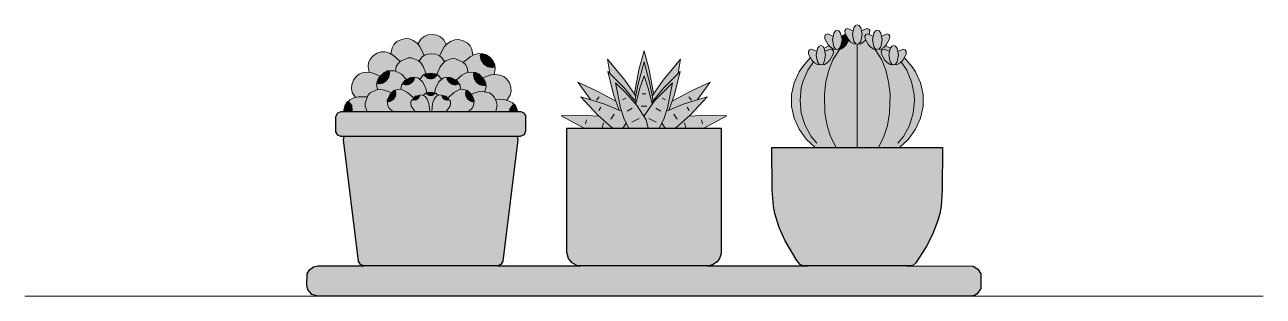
# Model space of a CAD drawing. Header units: centimetres. Extents: x 0 to 879, y -664 to 265.
# Drawn here: x 680 to 770, y -496.8 to -477.1 of the extents above; entities that cross this region are included whole.
import ezdxf

# ---------------------------------------------------------------- set-up
doc = ezdxf.new("R2010")
doc.units = ezdxf.units.CM
for name, color, linetype, lineweight, true_color in [('VEG-FLOR', 243, 'Continuous', 13, 0xb0486e), ('VEG-HOJAS', 117, 'Continuous', 18, 0x2e5e38), ('VEG-MACETA', 25, 'Continuous', 25, 0x745440), ('VEG-NERVIOS', 115, 'Continuous', 9, 0x528c5c), ('VEG-TEXTO', 47, 'Continuous', 18, 0x464646)]:
    doc.layers.add(name, color=color, linetype=linetype, lineweight=lineweight, true_color=true_color)
doc.layers.add('VEG-RELLENO', color=253, linetype='Continuous', true_color=0x96c896)

# ---------------------------------------------------------------- blocks, each defined once
blk = doc.blocks.new('VEG_Suculentas_ALZADO')
at = {"layer": 'VEG-RELLENO', "true_color": 0xd696a4}
h = blk.add_hatch(color=241, dxfattribs=at)
h.dxf.hatch_style = 1
h.paths.add_polyline_path([(-14.75, 18.56), (-15.04, 18.37), (-15.38, 18.3), (-15.73, 18.37), (-16.02, 18.56), (-16.13, 18.73), (-15.72, 18.97), (-15.39, 19), (-15.06, 18.95), (-14.8, 18.83), (-14.65, 18.7)])
at = {"layer": 'VEG-RELLENO', "true_color": 0xf5a3bc}
h = blk.add_hatch(color=231, dxfattribs=at)
h.dxf.hatch_style = 1
h.paths.add_polyline_path([(13.34, 19.04), (13.72, 18.88), (13.72, 18.33), (13.79, 18.11), (13.91, 17.96), (14.04, 17.9), (13.78, 17.92), (13.58, 18.05), (13.23, 18.46), (13.14, 18.87), (13.2, 19)])
at = {"layer": 'VEG-RELLENO', "true_color": 0xf49eb8}
h = blk.add_hatch(color=231, dxfattribs=at)
h.dxf.hatch_style = 1
h.paths.add_polyline_path([(14.17, 19.25), (14.29, 19.1), (14.39, 18.6), (14.29, 18.11), (14.17, 17.96), (14.04, 17.9), (13.91, 17.96), (13.79, 18.11), (13.69, 18.6), (13.79, 19.1), (13.91, 19.25), (14.04, 19.3)])
at = {"layer": 'VEG-RELLENO', "true_color": 0xe896af}
h = blk.add_hatch(color=231, dxfattribs=at)
h.dxf.hatch_style = 1
h.paths.add_polyline_path([(14.89, 18.58), (14.5, 18.05), (14.3, 17.92), (14.04, 17.9), (14.17, 17.96), (14.29, 18.11), (14.36, 18.33), (14.36, 18.88), (14.63, 19.02)])
at = {"layer": 'VEG-RELLENO', "true_color": 0xf5a3bc}
h = blk.add_hatch(color=231, dxfattribs=at)
h.dxf.hatch_style = 1
h.paths.add_polyline_path([(14.8, 19.44), (15.18, 19.27), (15.18, 18.73), (15.25, 18.5), (15.37, 18.35), (15.5, 18.3), (15.24, 18.32), (15.04, 18.44), (14.69, 18.85), (14.6, 19.26), (14.66, 19.39)])
at = {"layer": 'VEG-RELLENO', "true_color": 0xf49eb8}
h = blk.add_hatch(color=231, dxfattribs=at)
h.dxf.hatch_style = 1
h.paths.add_polyline_path([(15.63, 19.64), (15.75, 19.49), (15.85, 19), (15.75, 18.5), (15.63, 18.35), (15.5, 18.3), (15.37, 18.35), (15.25, 18.5), (15.15, 19), (15.25, 19.49), (15.37, 19.64), (15.5, 19.7)])
at = {"layer": 'VEG-RELLENO', "true_color": 0xe896af}
h = blk.add_hatch(color=231, dxfattribs=at)
h.dxf.hatch_style = 1
h.paths.add_polyline_path([(16.4, 19.26), (16.37, 19.02), (16.12, 19), (16.06, 18.87), (16.11, 18.58), (15.76, 18.32), (15.5, 18.3), (15.63, 18.35), (15.75, 18.5), (15.82, 18.73), (15.82, 19.27), (16.2, 19.44), (16.34, 19.39)])
at = {"layer": 'VEG-RELLENO', "true_color": 0xf5a3bc}
h = blk.add_hatch(color=231, dxfattribs=at)
h.dxf.hatch_style = 1
h.paths.add_polyline_path([(16.26, 19.04), (16.64, 18.88), (16.64, 18.33), (16.71, 18.11), (16.83, 17.96), (16.96, 17.9), (16.7, 17.92), (16.5, 18.05), (16.16, 18.46), (16.06, 18.87), (16.12, 19)])
at = {"layer": 'VEG-RELLENO', "true_color": 0xf49eb8}
h = blk.add_hatch(color=231, dxfattribs=at)
h.dxf.hatch_style = 1
h.paths.add_polyline_path([(17.09, 19.25), (17.21, 19.1), (17.31, 18.6), (17.21, 18.11), (17.09, 17.96), (16.96, 17.9), (16.83, 17.96), (16.71, 18.11), (16.61, 18.6), (16.71, 19.1), (16.83, 19.25), (16.96, 19.3)])
at = {"layer": 'VEG-RELLENO', "true_color": 0xe896af}
h = blk.add_hatch(color=231, dxfattribs=at)
h.dxf.hatch_style = 1
h.paths.add_polyline_path([(17.86, 18.87), (17.77, 18.46), (17.61, 18.24), (17.22, 17.92), (16.96, 17.9), (17.09, 17.96), (17.21, 18.11), (17.28, 18.33), (17.28, 18.88), (17.66, 19.04), (17.8, 19)])
at = {"layer": 'VEG-RELLENO', "true_color": 0x79a295}
h = blk.add_hatch(color=253, dxfattribs=at)
h.dxf.hatch_style = 1
h.paths.add_polyline_path([(-18.39, 17.59), (-18.26, 18.11), (-18.07, 17.98), (-17.73, 17.91), (-17.39, 17.98), (-17.09, 18.18), (-16.9, 18.47), (-16.87, 18.61), (-16.52, 18.38), (-16.29, 18.12), (-15.98, 17.47), (-16.15, 17.34), (-16.35, 17.06), (-16.64, 17.25), (-16.89, 17.31), (-17.14, 17.3), (-17.43, 17.21), (-17.72, 17.04), (-18.2, 17.48)])
at = {"layer": 'VEG-RELLENO', "true_color": 0xd696a4}
h = blk.add_hatch(color=241, dxfattribs=at)
h.dxf.hatch_style = 1
h.paths.add_polyline_path([(-16.9, 18.47), (-17.09, 18.18), (-17.39, 17.98), (-17.73, 17.91), (-18.07, 17.98), (-18.26, 18.11), (-17.96, 18.48), (-17.66, 18.62), (-17.34, 18.7), (-17.05, 18.68), (-16.87, 18.61)])
at = {"layer": 'VEG-RELLENO', "true_color": 0x79a295}
h = blk.add_hatch(color=253, dxfattribs=at)
h.dxf.hatch_style = 1
h.paths.add_polyline_path([(-16.44, 18.29), (-16.13, 18.73), (-16.02, 18.56), (-15.73, 18.37), (-15.38, 18.3), (-15.04, 18.37), (-14.75, 18.56), (-14.65, 18.7), (-14.36, 18.25), (-14.72, 17.76), (-14.85, 17.45), (-15.12, 17.56), (-15.41, 17.6), (-15.71, 17.57), (-15.98, 17.47), (-16.1, 17.78)])
h = blk.add_hatch(color=253, dxfattribs=at)
h.dxf.hatch_style = 1
h.paths.add_polyline_path([(-14.51, 18.09), (-14.28, 18.34), (-13.92, 18.56), (-13.89, 18.39), (-13.69, 18.09), (-13.4, 17.9), (-13.05, 17.83), (-12.71, 17.9), (-12.55, 18.01), (-12.43, 17.48), (-12.63, 17.38), (-13.13, 16.96), (-13.41, 17.14), (-13.69, 17.24), (-13.95, 17.26), (-14.2, 17.2), (-14.49, 17.02), (-14.68, 17.31), (-14.85, 17.45)])
at = {"layer": 'VEG-RELLENO', "true_color": 0xd696a4}
h = blk.add_hatch(color=241, dxfattribs=at)
h.dxf.hatch_style = 1
h.paths.add_polyline_path([(-12.71, 17.9), (-13.05, 17.83), (-13.4, 17.9), (-13.69, 18.09), (-13.89, 18.39), (-13.92, 18.56), (-13.45, 18.63), (-13.13, 18.54), (-12.84, 18.39), (-12.63, 18.18), (-12.55, 18.01)])
at = {"layer": 'VEG-RELLENO', "true_color": 0x77ae70}
h = blk.add_hatch(color=73, dxfattribs=at)
h.dxf.hatch_style = 1
h.paths.add_polyline_path([(20.28, 13.77), (20.09, 12.92), (19.73, 12.12), (19.21, 11.4), (18.56, 10.8), (12.44, 10.8), (11.79, 11.4), (11.51, 11.75), (11.07, 12.51), (10.79, 13.34), (10.7, 14.2), (10.72, 14.63), (10.79, 15.06), (11.07, 15.89), (11.51, 16.65), (12.08, 17.3), (12.39, 16.94), (12.6, 16.82), (12.78, 16.77), (13.11, 16.82), (13.51, 17.13), (13.66, 17.35), (13.76, 17.77), (13.69, 17.89), (13.55, 17.94), (13.17, 17.78), (13.09, 18.01), (13.44, 18.18), (13.78, 17.92), (14.11, 17.88), (14.5, 18.05), (14.69, 18.24), (14.89, 18.58), (15.24, 18.32), (15.57, 18.27), (15.76, 18.32), (16.1, 18.58), (16.31, 18.24), (16.7, 17.92), (16.89, 17.88), (17.22, 17.92), (17.56, 18.18), (17.91, 18.01), (17.83, 17.78), (17.45, 17.94), (17.31, 17.89), (17.24, 17.77), (17.25, 17.58), (17.49, 17.13), (17.89, 16.82), (18.07, 16.77), (18.4, 16.82), (18.61, 16.94), (18.92, 17.3), (19.21, 17), (19.73, 16.28), (20.09, 15.48), (20.28, 14.63)])
at = {"layer": 'VEG-RELLENO', "true_color": 0xf49eb8}
h = blk.add_hatch(color=231, dxfattribs=at)
h.dxf.hatch_style = 1
h.paths.add_polyline_path([(12.99, 18.14), (13.1, 17.99), (13.2, 17.5), (13.1, 17), (12.99, 16.85), (12.85, 16.8), (12.72, 16.85), (12.61, 17), (12.5, 17.5), (12.61, 17.99), (12.72, 18.14), (12.85, 18.2)])
h = blk.add_hatch(color=231, dxfattribs=at)
h.dxf.hatch_style = 1
h.paths.add_polyline_path([(18.28, 18.14), (18.39, 17.99), (18.5, 17.5), (18.39, 17), (18.28, 16.85), (18.15, 16.8), (18.01, 16.85), (17.9, 17), (17.8, 17.5), (17.9, 17.99), (18.01, 18.14), (18.15, 18.2)])
at = {"layer": 'VEG-RELLENO', "true_color": 0xd696a4}
h = blk.add_hatch(color=241, dxfattribs=at)
h.dxf.hatch_style = 1
h.paths.add_polyline_path([(-18.95, 17.27), (-19.15, 16.98), (-19.44, 16.79), (-19.79, 16.72), (-20.04, 16.77), (-19.88, 17.22), (-19.66, 17.47), (-19.38, 17.65), (-18.91, 17.73)])
at = {"layer": 'VEG-RELLENO', "true_color": 0x79a295}
h = blk.add_hatch(color=253, dxfattribs=at)
h.dxf.hatch_style = 1
h.paths.add_polyline_path([(-19.97, 16.24), (-20.04, 16.77), (-19.79, 16.72), (-19.44, 16.79), (-19.15, 16.98), (-18.95, 17.27), (-18.91, 17.73), (-18.5, 17.65), (-18.2, 17.48), (-17.72, 17.04), (-18, 16.68), (-18.07, 16.34), (-18.41, 16.4), (-18.66, 16.35), (-18.89, 16.24), (-19.17, 15.98), (-19.75, 16.21)])
at = {"layer": 'VEG-RELLENO', "true_color": 0x85b2a4}
h = blk.add_hatch(color=253, dxfattribs=at)
h.dxf.hatch_style = 1
h.paths.add_polyline_path([(-18.07, 16.34), (-17.96, 16.75), (-17.81, 16.65), (-17.5, 16.59), (-17.19, 16.65), (-16.93, 16.83), (-16.76, 17.09), (-16.72, 17.27), (-16.42, 17.12), (-16.22, 16.93), (-16.05, 16.67), (-15.83, 16.15), (-16.1, 16), (-16.28, 15.74), (-16.57, 15.89), (-16.76, 15.91), (-17.25, 15.74), (-17.63, 16.11)])
at = {"layer": 'VEG-RELLENO', "true_color": 0xd696a4}
h = blk.add_hatch(color=241, dxfattribs=at)
h.dxf.hatch_style = 1
h.paths.add_polyline_path([(-16.76, 17.09), (-16.93, 16.83), (-17.19, 16.65), (-17.5, 16.59), (-17.81, 16.65), (-17.96, 16.75), (-17.69, 17.07), (-17.14, 17.3), (-16.72, 17.27)])
at = {"layer": 'VEG-RELLENO', "true_color": 0x85b2a4}
h = blk.add_hatch(color=253, dxfattribs=at)
h.dxf.hatch_style = 1
h.paths.add_polyline_path([(-16.35, 17.06), (-16.09, 17.39), (-15.98, 17.23), (-15.72, 17.05), (-15.41, 16.99), (-15.1, 17.05), (-14.84, 17.23), (-14.75, 17.36), (-14.49, 17.02), (-14.81, 16.65), (-15.05, 16.1), (-15.5, 16.2), (-15.83, 16.15), (-16.05, 16.67)])
at = {"layer": 'VEG-RELLENO', "true_color": 0xd696a4}
h = blk.add_hatch(color=241, dxfattribs=at)
h.dxf.hatch_style = 1
h.paths.add_polyline_path([(-14.84, 17.23), (-15.1, 17.05), (-15.41, 16.99), (-15.72, 17.05), (-15.98, 17.23), (-16.09, 17.39), (-15.71, 17.57), (-15.12, 17.56), (-14.75, 17.36)])
at = {"layer": 'VEG-RELLENO', "true_color": 0x85b2a4}
h = blk.add_hatch(color=253, dxfattribs=at)
h.dxf.hatch_style = 1
h.paths.add_polyline_path([(-14.81, 16.65), (-14.43, 17.08), (-14.12, 17.22), (-14.08, 17.02), (-13.9, 16.75), (-13.64, 16.58), (-13.33, 16.52), (-13.02, 16.58), (-12.9, 16.66), (-12.8, 16.25), (-13.24, 16.04), (-13.65, 15.67), (-14.03, 15.87), (-14.24, 15.91), (-14.43, 15.89), (-14.72, 15.74), (-14.9, 16), (-15.05, 16.1)])
at = {"layer": 'VEG-RELLENO', "true_color": 0xd696a4}
h = blk.add_hatch(color=241, dxfattribs=at)
h.dxf.hatch_style = 1
h.paths.add_polyline_path([(-13.02, 16.58), (-13.33, 16.52), (-13.64, 16.58), (-13.9, 16.75), (-14.08, 17.02), (-14.12, 17.22), (-13.69, 17.24), (-13.41, 17.14), (-13.16, 16.99), (-12.98, 16.81), (-12.9, 16.66)])
at = {"layer": 'VEG-RELLENO', "true_color": 0x79a295}
h = blk.add_hatch(color=253, dxfattribs=at)
h.dxf.hatch_style = 1
h.paths.add_polyline_path([(-12.63, 17.38), (-12.32, 17.54), (-11.91, 17.61), (-11.94, 17.47), (-11.87, 17.12), (-11.68, 16.83), (-11.39, 16.63), (-11.04, 16.57), (-10.82, 16.61), (-10.9, 16.08), (-11.12, 16.06), (-11.71, 15.85), (-11.98, 16.12), (-12.21, 16.24), (-12.46, 16.29), (-12.8, 16.25), (-12.86, 16.59), (-13.13, 16.96)])
at = {"layer": 'VEG-RELLENO', "true_color": 0xd696a4}
h = blk.add_hatch(color=241, dxfattribs=at)
h.dxf.hatch_style = 1
h.paths.add_polyline_path([(-11.04, 16.57), (-11.39, 16.63), (-11.68, 16.83), (-11.87, 17.12), (-11.94, 17.47), (-11.91, 17.61), (-11.44, 17.51), (-11.18, 17.32), (-10.96, 17.07), (-10.82, 16.61)])
at = {"layer": 'VEG-RELLENO', "true_color": 0x447256}
h = blk.add_hatch(color=105, dxfattribs=at)
h.dxf.hatch_style = 1
h.paths.add_polyline_path([(-2.48, 16.19), (-2.65, 17.2), (-1.73, 16.12), (-0.69, 14.7), (-0.61, 14.57), (-0.67, 14.19), (-1.41, 15.09)])
h = blk.add_hatch(color=105, dxfattribs=at)
h.dxf.hatch_style = 1
h.paths.add_polyline_path([(-0.7, 14.71), (-0.37, 16.42), (0, 17.8), (0.37, 16.42), (0.7, 14.71), (0.61, 14.57), (0.35, 15.8), (0, 17), (-0.35, 15.8), (-0.61, 14.57)])
h = blk.add_hatch(color=105, dxfattribs=at)
h.dxf.hatch_style = 1
h.paths.add_polyline_path([(0.61, 14.57), (1.73, 16.12), (2.65, 17.2), (2.48, 16.19), (1.41, 15.09), (0.67, 14.19)])
at = {"layer": 'VEG-RELLENO', "true_color": 0xf5a3bc}
h = blk.add_hatch(color=231, dxfattribs=at)
h.dxf.hatch_style = 1
h.paths.add_polyline_path([(12.15, 17.94), (12.53, 17.78), (12.53, 17.23), (12.61, 17), (12.72, 16.85), (12.85, 16.8), (12.6, 16.82), (12.39, 16.94), (12.05, 17.35), (11.95, 17.77), (12.02, 17.89)])
at = {"layer": 'VEG-RELLENO', "true_color": 0xe896af}
h = blk.add_hatch(color=231, dxfattribs=at)
h.dxf.hatch_style = 1
h.paths.add_polyline_path([(13.76, 17.77), (13.66, 17.35), (13.51, 17.13), (13.11, 16.82), (12.86, 16.8), (12.99, 16.85), (13.1, 17), (13.18, 17.23), (13.17, 17.78), (13.55, 17.94), (13.69, 17.89)])
at = {"layer": 'VEG-RELLENO', "true_color": 0xf5a3bc}
h = blk.add_hatch(color=231, dxfattribs=at)
h.dxf.hatch_style = 1
h.paths.add_polyline_path([(17.45, 17.94), (17.83, 17.78), (17.82, 17.23), (17.9, 17), (18.01, 16.85), (18.14, 16.8), (17.89, 16.82), (17.69, 16.94), (17.34, 17.35), (17.24, 17.77), (17.31, 17.89)])
at = {"layer": 'VEG-RELLENO', "true_color": 0xe896af}
h = blk.add_hatch(color=231, dxfattribs=at)
h.dxf.hatch_style = 1
h.paths.add_polyline_path([(19.05, 17.77), (18.95, 17.35), (18.8, 17.13), (18.4, 16.82), (18.15, 16.8), (18.28, 16.85), (18.39, 17), (18.47, 17.23), (18.47, 17.78), (18.85, 17.94), (18.98, 17.89)])
at = {"layer": 'VEG-RELLENO', "true_color": 0x79a295}
h = blk.add_hatch(color=253, dxfattribs=at)
h.dxf.hatch_style = 1
h.paths.add_polyline_path([(-20.97, 14.42), (-21.22, 14.89), (-20.94, 14.94), (-20.65, 15.14), (-20.45, 15.43), (-20.39, 15.77), (-20.5, 16.19), (-20.1, 16.26), (-19.75, 16.21), (-19.17, 15.98), (-19.4, 15.58), (-19.43, 15.33), (-19.35, 14.99), (-19.69, 14.91), (-19.9, 14.77), (-20.13, 14.46), (-20.75, 14.47)])
at = {"layer": 'VEG-RELLENO', "true_color": 0xd696a4}
h = blk.add_hatch(color=241, dxfattribs=at)
h.dxf.hatch_style = 1
h.paths.add_polyline_path([(-18.51, 15.88), (-18.69, 15.62), (-18.95, 15.44), (-19.26, 15.38), (-19.42, 15.41), (-19.3, 15.82), (-19.12, 16.05), (-18.89, 16.24), (-18.49, 16.38), (-18.45, 16.19)])
at = {"layer": 'VEG-RELLENO', "true_color": 0x85b2a4}
h = blk.add_hatch(color=253, dxfattribs=at)
h.dxf.hatch_style = 1
h.paths.add_polyline_path([(-19.35, 14.99), (-19.42, 15.41), (-19.26, 15.38), (-18.95, 15.44), (-18.69, 15.62), (-18.51, 15.88), (-18.45, 16.19), (-18.49, 16.38), (-18.15, 16.37), (-17.89, 16.27), (-17.63, 16.11), (-17.25, 15.74), (-17.53, 15.5), (-17.63, 15.32), (-17.67, 15.01), (-17.99, 15), (-18.36, 14.77), (-18.87, 14.96)])
h = blk.add_hatch(color=253, dxfattribs=at)
h.dxf.hatch_style = 1
h.paths.add_polyline_path([(-13.24, 16.04), (-12.72, 16.27), (-12.38, 16.28), (-12.43, 16.06), (-12.36, 15.75), (-12.19, 15.48), (-11.93, 15.31), (-11.62, 15.25), (-11.49, 15.27), (-11.56, 14.86), (-12.05, 14.84), (-12.56, 14.67), (-12.83, 14.92), (-13.01, 15), (-13.33, 15.01), (-13.37, 15.32), (-13.65, 15.67)])
at = {"layer": 'VEG-RELLENO', "true_color": 0xd696a4}
h = blk.add_hatch(color=241, dxfattribs=at)
h.dxf.hatch_style = 1
h.paths.add_polyline_path([(-11.62, 15.25), (-11.93, 15.31), (-12.19, 15.48), (-12.36, 15.75), (-12.43, 16.06), (-12.38, 16.28), (-11.98, 16.12), (-11.76, 15.92), (-11.59, 15.68), (-11.5, 15.44), (-11.49, 15.27)])
at = {"layer": 'VEG-RELLENO', "true_color": 0x4a7c5e}
h = blk.add_hatch(color=115, dxfattribs=at)
h.dxf.hatch_style = 1
h.paths.add_polyline_path([(-1.84, 13.54), (-2.34, 15.1), (-2.62, 16.32), (-1.41, 15.09), (-0.57, 14.05), (-0.59, 13.95), (-1.32, 14.77), (-2.07, 15.48), (-1.89, 14.47), (-1.63, 13.44)])
h = blk.add_hatch(color=115, dxfattribs=at)
h.dxf.hatch_style = 1
h.paths.add_polyline_path([(-0.67, 14.19), (-0.35, 15.8), (0, 17), (0.46, 15.33), (0.67, 14.19), (0.57, 14.05), (0.33, 15.02), (0, 16), (-0.33, 15.02), (-0.57, 14.05)])
h = blk.add_hatch(color=115, dxfattribs=at)
h.dxf.hatch_style = 1
h.paths.add_polyline_path([(0.57, 14.05), (1.73, 15.44), (2.62, 16.32), (2.21, 14.64), (1.84, 13.54), (1.63, 13.44), (1.89, 14.47), (2.07, 15.48), (1.32, 14.77), (0.59, 13.95)])
at = {"layer": 'VEG-RELLENO', "true_color": 0xd696a4}
h = blk.add_hatch(color=241, dxfattribs=at)
h.dxf.hatch_style = 1
h.paths.add_polyline_path([(-20.45, 15.43), (-20.65, 15.14), (-20.94, 14.94), (-21.22, 14.89), (-21.23, 15.37), (-21.11, 15.68), (-20.92, 15.95), (-20.5, 16.19), (-20.39, 15.77)])
at = {"layer": 'VEG-RELLENO', "true_color": 0x90baad}
h = blk.add_hatch(color=253, dxfattribs=at)
h.dxf.hatch_style = 1
h.paths.add_polyline_path([(-17.67, 15.01), (-17.59, 15.38), (-17.28, 15.3), (-17.03, 15.35), (-16.82, 15.49), (-16.67, 15.7), (-16.64, 15.89), (-16.57, 15.89), (-16.39, 15.82), (-16.07, 15.53), (-15.85, 15.08), (-15.77, 14.76), (-16.03, 14.59), (-16.16, 14.62), (-16.44, 14.58), (-16.76, 14.39), (-17.18, 14.79)])
at = {"layer": 'VEG-RELLENO', "true_color": 0xd696a4}
h = blk.add_hatch(color=241, dxfattribs=at)
h.dxf.hatch_style = 1
h.paths.add_polyline_path([(-16.67, 15.7), (-16.82, 15.49), (-17.03, 15.35), (-17.28, 15.3), (-17.59, 15.38), (-17.39, 15.65), (-16.97, 15.87), (-16.64, 15.89)])
at = {"layer": 'VEG-RELLENO', "true_color": 0x90baad}
h = blk.add_hatch(color=253, dxfattribs=at)
h.dxf.hatch_style = 1
h.paths.add_polyline_path([(-16.28, 15.74), (-16.04, 16.04), (-15.75, 15.79), (-15.5, 15.74), (-15.25, 15.79), (-14.96, 16.04), (-14.77, 15.86), (-14.72, 15.74), (-15.05, 15.32), (-15.23, 14.76), (-15.5, 14.8), (-15.77, 14.76), (-15.95, 15.32)])
at = {"layer": 'VEG-RELLENO', "true_color": 0xd696a4}
h = blk.add_hatch(color=241, dxfattribs=at)
h.dxf.hatch_style = 1
h.paths.add_polyline_path([(-14.96, 16.04), (-15.25, 15.79), (-15.5, 15.74), (-15.75, 15.79), (-16.04, 16.04), (-15.74, 16.18), (-15.26, 16.18)])
at = {"layer": 'VEG-RELLENO', "true_color": 0x90baad}
h = blk.add_hatch(color=253, dxfattribs=at)
h.dxf.hatch_style = 1
h.paths.add_polyline_path([(-15.15, 15.08), (-14.93, 15.53), (-14.78, 15.7), (-14.61, 15.82), (-14.36, 15.89), (-14.33, 15.7), (-14.18, 15.49), (-13.97, 15.35), (-13.72, 15.3), (-13.41, 15.38), (-13.33, 15.13), (-13.33, 15.01), (-13.82, 14.79), (-14.24, 14.39), (-14.56, 14.58), (-14.84, 14.62), (-14.97, 14.59), (-15.23, 14.76)])
at = {"layer": 'VEG-RELLENO', "true_color": 0xd696a4}
h = blk.add_hatch(color=241, dxfattribs=at)
h.dxf.hatch_style = 1
h.paths.add_polyline_path([(-13.41, 15.38), (-13.72, 15.3), (-13.97, 15.35), (-14.18, 15.49), (-14.33, 15.7), (-14.36, 15.89), (-14.03, 15.87), (-13.81, 15.78), (-13.47, 15.5)])
at = {"layer": 'VEG-RELLENO', "true_color": 0x79a295}
h = blk.add_hatch(color=253, dxfattribs=at)
h.dxf.hatch_style = 1
h.paths.add_polyline_path([(-11.12, 16.06), (-10.78, 16.09), (-10.37, 16.02), (-10.51, 15.57), (-10.44, 15.23), (-10.24, 14.93), (-9.95, 14.74), (-9.7, 14.69), (-9.97, 14.23), (-10.18, 14.28), (-10.81, 14.29), (-11.03, 14.62), (-11.23, 14.76), (-11.56, 14.86), (-11.48, 15.19), (-11.5, 15.44), (-11.71, 15.85)])
at = {"layer": 'VEG-RELLENO', "true_color": 0xd696a4}
h = blk.add_hatch(color=241, dxfattribs=at)
h.dxf.hatch_style = 1
h.paths.add_polyline_path([(-9.95, 14.74), (-10.24, 14.93), (-10.44, 15.23), (-10.51, 15.57), (-10.37, 16.02), (-9.97, 15.75), (-9.78, 15.48), (-9.67, 15.17), (-9.7, 14.69)])
at = {"layer": 'VEG-RELLENO', "true_color": 0x447256}
h = blk.add_hatch(color=105, dxfattribs=at)
h.dxf.hatch_style = 1
h.paths.add_polyline_path([(-3.89, 14.28), (-4.8, 15.53), (-3.49, 14.94), (-2.07, 14.18), (-1.84, 13.54), (-2.92, 13.97)])
at = {"layer": 'VEG-RELLENO', "true_color": 0x58866b}
h = blk.add_hatch(color=125, dxfattribs=at)
h.dxf.hatch_style = 1
h.paths.add_polyline_path([(-1.26, 12.47), (-1.7, 13.67), (-2.07, 15.48), (-1.32, 14.77), (-0.49, 13.83), (0.15, 12.79), (0.31, 12.2), (-1.1, 12.2)])
h = blk.add_hatch(color=125, dxfattribs=at)
h.dxf.hatch_style = 1
h.paths.add_polyline_path([(-0.59, 13.95), (-0.33, 15.02), (0, 16), (0.33, 15.02), (0.59, 13.95), (0, 13.09)])
h = blk.add_hatch(color=125, dxfattribs=at)
h.dxf.hatch_style = 1
h.paths.add_polyline_path([(0.02, 13.13), (0.77, 14.17), (2.07, 15.48), (1.7, 13.67), (1.43, 12.85), (1.1, 12.2), (0.31, 12.2), (0.26, 12.47)])
at = {"layer": 'VEG-RELLENO', "true_color": 0x447256}
h = blk.add_hatch(color=105, dxfattribs=at)
h.dxf.hatch_style = 1
h.paths.add_polyline_path([(2.07, 14.18), (3.49, 14.94), (4.8, 15.53), (3.89, 14.28), (2.92, 13.97), (1.84, 13.54)])
at = {"layer": 'VEG-RELLENO', "true_color": 0x79a295}
h = blk.add_hatch(color=253, dxfattribs=at)
h.dxf.hatch_style = 1
h.paths.add_polyline_path([(-21.45, 14.19), (-21.09, 14.39), (-20.75, 14.47), (-20.13, 14.46), (-20.27, 14.02), (-20.27, 13.77), (-20.11, 13.4), (-21.16, 13.4), (-21.2, 13.86)])
at = {"layer": 'VEG-RELLENO', "true_color": 0xd696a4}
h = blk.add_hatch(color=241, dxfattribs=at)
h.dxf.hatch_style = 1
h.paths.add_polyline_path([(-19.64, 14.07), (-19.81, 13.81), (-20.08, 13.63), (-20.22, 13.6), (-20.27, 14.02), (-20.2, 14.31), (-20.07, 14.58), (-19.76, 14.87), (-19.64, 14.69), (-19.58, 14.38)])
at = {"layer": 'VEG-RELLENO', "true_color": 0x85b2a4}
h = blk.add_hatch(color=253, dxfattribs=at)
h.dxf.hatch_style = 1
h.paths.add_polyline_path([(-20.22, 13.6), (-20.08, 13.63), (-19.81, 13.81), (-19.64, 14.07), (-19.58, 14.38), (-19.64, 14.69), (-19.76, 14.87), (-19.69, 14.91), (-19.17, 15), (-18.87, 14.96), (-18.36, 14.77), (-18.6, 14.4), (-18.66, 14.01), (-18.51, 13.64), (-18.25, 13.4), (-20.11, 13.4)])
at = {"layer": 'VEG-RELLENO', "true_color": 0x90baad}
h = blk.add_hatch(color=253, dxfattribs=at)
h.dxf.hatch_style = 1
h.paths.add_polyline_path([(-18.51, 13.64), (-18.61, 13.82), (-18.66, 14.07), (-18.4, 14.12), (-18.18, 14.26), (-18.04, 14.47), (-17.99, 14.72), (-18.04, 14.98), (-17.79, 15.02), (-17.38, 14.92), (-16.98, 14.63), (-16.76, 14.39), (-16.92, 14.18), (-16.95, 13.93), (-16.85, 13.67), (-16.62, 13.4), (-18.25, 13.4)])
at = {"layer": 'VEG-RELLENO', "true_color": 0xd696a4}
h = blk.add_hatch(color=241, dxfattribs=at)
h.dxf.hatch_style = 1
h.paths.add_polyline_path([(-18.04, 14.47), (-18.18, 14.26), (-18.4, 14.12), (-18.66, 14.07), (-18.6, 14.4), (-18.48, 14.61), (-18.33, 14.8), (-18.04, 14.98), (-17.99, 14.72)])
at = {"layer": 'VEG-RELLENO', "true_color": 0x9bc1b5}
h = blk.add_hatch(color=9, dxfattribs=at)
h.dxf.hatch_style = 1
h.paths.add_polyline_path([(-16.76, 13.54), (-16.95, 13.93), (-16.89, 14.24), (-16.7, 14.2), (-16.52, 14.23), (-16.36, 14.34), (-16.23, 14.62), (-15.92, 14.52), (-15.68, 14.16), (-15.57, 13.4), (-16.62, 13.4)])
at = {"layer": 'VEG-RELLENO', "true_color": 0xd696a4}
h = blk.add_hatch(color=241, dxfattribs=at)
h.dxf.hatch_style = 1
h.paths.add_polyline_path([(-16.23, 14.62), (-16.36, 14.34), (-16.52, 14.23), (-16.7, 14.2), (-16.89, 14.24), (-16.74, 14.41), (-16.44, 14.58)])
at = {"layer": 'VEG-RELLENO', "true_color": 0x9bc1b5}
h = blk.add_hatch(color=9, dxfattribs=at)
h.dxf.hatch_style = 1
h.paths.add_polyline_path([(-16.03, 14.59), (-15.88, 14.71), (-15.68, 14.56), (-15.5, 14.52), (-15.32, 14.56), (-15.12, 14.71), (-14.97, 14.59), (-15.17, 14.43), (-15.32, 14.16), (-15.43, 13.4), (-15.57, 13.4), (-15.64, 13.99), (-15.75, 14.31)])
at = {"layer": 'VEG-RELLENO', "true_color": 0xd696a4}
h = blk.add_hatch(color=241, dxfattribs=at)
h.dxf.hatch_style = 1
h.paths.add_polyline_path([(-15.12, 14.71), (-15.32, 14.56), (-15.5, 14.52), (-15.68, 14.56), (-15.88, 14.71), (-15.5, 14.8), (-15.18, 14.75)])
at = {"layer": 'VEG-RELLENO', "true_color": 0x9bc1b5}
h = blk.add_hatch(color=9, dxfattribs=at)
h.dxf.hatch_style = 1
h.paths.add_polyline_path([(-15.43, 13.4), (-15.25, 14.31), (-14.96, 14.59), (-14.77, 14.62), (-14.64, 14.34), (-14.48, 14.23), (-14.3, 14.2), (-14.11, 14.24), (-14.08, 14.18), (-14.05, 14.06), (-14.08, 13.8), (-14.38, 13.4)])
at = {"layer": 'VEG-RELLENO', "true_color": 0xd696a4}
h = blk.add_hatch(color=241, dxfattribs=at)
h.dxf.hatch_style = 1
h.paths.add_polyline_path([(-14.12, 14.23), (-14.3, 14.2), (-14.48, 14.23), (-14.64, 14.34), (-14.77, 14.62), (-14.4, 14.51)])
at = {"layer": 'VEG-RELLENO', "true_color": 0x90baad}
h = blk.add_hatch(color=253, dxfattribs=at)
h.dxf.hatch_style = 1
h.paths.add_polyline_path([(-14.02, 14.63), (-13.62, 14.92), (-13.41, 15), (-13.21, 15.02), (-12.96, 14.98), (-13.01, 14.72), (-12.96, 14.47), (-12.82, 14.26), (-12.6, 14.12), (-12.34, 14.07), (-12.39, 13.82), (-12.49, 13.64), (-12.75, 13.4), (-14.38, 13.4), (-14.08, 13.8), (-14.05, 14.06), (-14.24, 14.39)])
at = {"layer": 'VEG-RELLENO', "true_color": 0xd696a4}
h = blk.add_hatch(color=241, dxfattribs=at)
h.dxf.hatch_style = 1
h.paths.add_polyline_path([(-12.35, 14.06), (-12.6, 14.12), (-12.82, 14.26), (-12.96, 14.47), (-13.01, 14.72), (-12.96, 14.98), (-12.67, 14.8), (-12.52, 14.61), (-12.4, 14.4)])
at = {"layer": 'VEG-RELLENO', "true_color": 0x85b2a4}
h = blk.add_hatch(color=253, dxfattribs=at)
h.dxf.hatch_style = 1
h.paths.add_polyline_path([(-12.05, 14.84), (-11.48, 14.85), (-11.17, 14.72), (-11.3, 14.52), (-11.36, 14.21), (-11.3, 13.9), (-11.13, 13.63), (-10.75, 13.44), (-10.76, 13.4), (-12.75, 13.4), (-12.49, 13.64), (-12.34, 14.01), (-12.4, 14.4), (-12.56, 14.67)])
at = {"layer": 'VEG-RELLENO', "true_color": 0xd696a4}
h = blk.add_hatch(color=241, dxfattribs=at)
h.dxf.hatch_style = 1
h.paths.add_polyline_path([(-10.75, 13.44), (-11.13, 13.63), (-11.3, 13.9), (-11.36, 14.21), (-11.3, 14.52), (-11.17, 14.72), (-10.86, 14.42), (-10.74, 14.15), (-10.68, 13.86), (-10.7, 13.6)])
at = {"layer": 'VEG-RELLENO', "true_color": 0x4a7c5e}
h = blk.add_hatch(color=115, dxfattribs=at)
h.dxf.hatch_style = 1
h.paths.add_polyline_path([(-2.3, 12.2), (-3.75, 13.53), (-4.58, 14.46), (-2.92, 13.97), (-1.63, 13.44), (-1.43, 12.85), (-1.1, 12.2)])
h = blk.add_hatch(color=115, dxfattribs=at)
h.dxf.hatch_style = 1
h.paths.add_polyline_path([(1.63, 13.44), (3.38, 14.12), (4.58, 14.46), (3.41, 13.19), (2.3, 12.2), (1.1, 12.2), (1.43, 12.85)])
at = {"layer": 'VEG-RELLENO', "true_color": 0xd696a4}
h = blk.add_hatch(color=241, dxfattribs=at)
h.dxf.hatch_style = 1
h.paths.add_polyline_path([(-21.16, 13.4), (-21.84, 13.4), (-21.75, 13.81), (-21.45, 14.19), (-21.2, 13.86)])
at = {"layer": 'VEG-RELLENO', "true_color": 0x79a295}
h = blk.add_hatch(color=253, dxfattribs=at)
h.dxf.hatch_style = 1
h.paths.add_polyline_path([(-10.18, 14.28), (-9.85, 14.19), (-9.5, 13.98), (-9.77, 13.63), (-9.81, 13.4), (-10.76, 13.4), (-10.68, 13.86), (-10.81, 14.29)])
at = {"layer": 'VEG-RELLENO', "true_color": 0xd696a4}
h = blk.add_hatch(color=241, dxfattribs=at)
h.dxf.hatch_style = 1
h.paths.add_polyline_path([(-9.77, 13.63), (-9.5, 13.98), (-9.35, 13.84), (-9.16, 13.4), (-9.81, 13.4)])
at = {"layer": 'VEG-RELLENO', "true_color": 0xd0845f}
h = blk.add_hatch(color=33, dxfattribs=at)
h.dxf.hatch_style = 1
h.paths.add_polyline_path([(-8.6, 12), (-8.72, 11.72), (-9, 11.6), (-22.04, 11.6), (-22.25, 11.69), (-22.39, 11.92), (-22.4, 13.04), (-22.25, 13.31), (-22, 13.4), (-8.96, 13.4), (-8.75, 13.31), (-8.62, 13.12)])
at = {"layer": 'VEG-RELLENO', "true_color": 0x447256}
h = blk.add_hatch(color=105, dxfattribs=at)
h.dxf.hatch_style = 1
h.paths.add_polyline_path([(-4.36, 12.2), (-6.02, 13.1), (-4.59, 13.13), (-3.29, 13.07), (-2.3, 12.2)])
h = blk.add_hatch(color=105, dxfattribs=at)
h.dxf.hatch_style = 1
h.paths.add_polyline_path([(3.29, 13.07), (4.59, 13.13), (6.02, 13.1), (4.36, 12.2), (2.3, 12.2)])
at = {"layer": 'VEG-RELLENO', "true_color": 0xf8f6f2}
h = blk.add_hatch(color=7, dxfattribs=at)
h.dxf.hatch_style = 1
h.paths.add_polyline_path([(5.56, 2.91), (5.43, 2.64), (5.23, 2.43), (4.98, 2.28), (4.7, 2.2), (-4.7, 2.2), (-4.98, 2.28), (-5.23, 2.43), (-5.52, 2.82), (-5.6, 3.2), (-5.6, 4.4), (5.6, 4.4)])
h.paths.add_polyline_path([(-5.6, 5.6), (-5.6, 12.2), (5.6, 12.2), (5.6, 5.6)])
at = {"layer": 'VEG-RELLENO', "true_color": 0xe08e66}
h = blk.add_hatch(color=11, dxfattribs=at)
h.dxf.hatch_style = 1
h.paths.add_polyline_path([(-20.39, 2.2), (-20.63, 2.31), (-20.74, 2.55), (-21.84, 11.35), (-21.79, 11.6), (-9.21, 11.6), (-9.16, 11.35), (-10.26, 2.55), (-10.4, 2.29), (-10.65, 2.2)])
at = {"layer": 'VEG-RELLENO', "true_color": 0xc6c4be}
h = blk.add_hatch(color=9, dxfattribs=at)
h.dxf.hatch_style = 1
h.paths.add_polyline_path([(21.7, 10.8), (21.68, 7.7), (21.59, 6.53), (21.5, 6), (21.18, 4.98), (20.74, 4.03), (19.9, 2.6), (19.64, 2.29), (19.45, 2.21), (19.1, 2.2), (11.9, 2.2), (11.46, 2.23), (11.24, 2.41), (10.5, 3.59), (10.03, 4.49), (9.64, 5.49), (9.5, 6), (9.41, 6.53), (9.32, 7.7), (9.3, 10.8)])
at = {"layer": 'VEG-RELLENO', "true_color": 0xf0c4ba}
h = blk.add_hatch(color=254, dxfattribs=at)
h.dxf.hatch_style = 1
h.paths.add_polyline_path([(5.6, 4.4), (-5.6, 4.4), (-5.6, 5.6), (5.6, 5.6)])
at = {"layer": 'VEG-RELLENO', "true_color": 0xc89a6c}
h = blk.add_hatch(color=43, dxfattribs=at)
h.dxf.hatch_style = 1
h.paths.add_polyline_path([(24.5, 0.72), (24.41, 0.42), (24.21, 0.18), (24.01, 0.06), (23.7, 0), (-23.7, 0), (-24.08, 0.09), (-24.41, 0.42), (-24.5, 0.72), (-24.5, 1.4), (-24.44, 1.71), (-24.27, 1.97), (-24.01, 2.14), (-23.7, 2.2), (23.7, 2.2), (24.08, 2.11), (24.41, 1.78), (24.5, 1.48)])
at = {"layer": 'VEG-FLOR'}
for points in [[(14.04, 17.9), (13.78, 17.92), (13.58, 18.05), (13.39, 18.24), (13.15, 18.68), (13.14, 18.87), (13.2, 19), (13.34, 19.04), (13.72, 18.88)], [(14.36, 18.88), (14.63, 19.02)], [(15.5, 18.3), (15.24, 18.32), (15.04, 18.44), (14.85, 18.63), (14.61, 19.07), (14.6, 19.26), (14.66, 19.39), (14.8, 19.44), (15.18, 19.27)], [(15.82, 19.27), (16.2, 19.44), (16.34, 19.39), (16.4, 19.26), (16.37, 19.02)], [(16.96, 17.9), (16.7, 17.92), (16.5, 18.05), (16.31, 18.24), (16.07, 18.68), (16.06, 18.87), (16.12, 19), (16.26, 19.04), (16.64, 18.88)], [(17.28, 18.88), (17.66, 19.04), (17.8, 19), (17.86, 18.87), (17.85, 18.68), (17.61, 18.24), (17.42, 18.05), (17.22, 17.92), (16.96, 17.9)], [(14.89, 18.58), (14.69, 18.24), (14.5, 18.05), (14.3, 17.92), (14.04, 17.9)], [(16.11, 18.58), (15.76, 18.32), (15.5, 18.3)], [(12.85, 16.8), (12.6, 16.82), (12.39, 16.94), (12.2, 17.13), (11.96, 17.58), (11.95, 17.77), (12.02, 17.89), (12.15, 17.94), (12.53, 17.78)], [(13.17, 17.78), (13.55, 17.94), (13.69, 17.89), (13.76, 17.77), (13.75, 17.58), (13.51, 17.13), (13.31, 16.94), (13.11, 16.82), (12.86, 16.8)], [(18.14, 16.8), (17.89, 16.82), (17.69, 16.94), (17.49, 17.13), (17.25, 17.58), (17.24, 17.77), (17.31, 17.89), (17.45, 17.94), (17.83, 17.78)], [(18.47, 17.78), (18.85, 17.94), (18.98, 17.89), (19.05, 17.77), (19.04, 17.58), (18.8, 17.13), (18.61, 16.94), (18.4, 16.82), (18.15, 16.8)]]:
    blk.add_lwpolyline(points, dxfattribs=at)
for points in [[(14.04, 19.3), (14.17, 19.25), (14.29, 19.1), (14.39, 18.6), (14.29, 18.11), (14.17, 17.96), (14.04, 17.9), (13.91, 17.96), (13.79, 18.11), (13.69, 18.6), (13.79, 19.1), (13.91, 19.25)], [(15.5, 19.7), (15.63, 19.64), (15.75, 19.49), (15.85, 19), (15.75, 18.5), (15.63, 18.35), (15.5, 18.3), (15.37, 18.35), (15.25, 18.5), (15.15, 19), (15.25, 19.49), (15.37, 19.64)], [(16.96, 19.3), (17.09, 19.25), (17.21, 19.1), (17.31, 18.6), (17.21, 18.11), (17.09, 17.96), (16.96, 17.9), (16.83, 17.96), (16.71, 18.11), (16.61, 18.6), (16.71, 19.1), (16.83, 19.25)], [(12.85, 18.2), (12.99, 18.14), (13.1, 17.99), (13.2, 17.5), (13.1, 17), (12.99, 16.85), (12.85, 16.8), (12.72, 16.85), (12.61, 17), (12.5, 17.5), (12.61, 17.99), (12.72, 18.14)], [(18.15, 18.2), (18.28, 18.14), (18.39, 17.99), (18.5, 17.5), (18.39, 17), (18.28, 16.85), (18.15, 16.8), (18.01, 16.85), (17.9, 17), (17.8, 17.5), (17.9, 17.99), (18.01, 18.14)]]:
    blk.add_lwpolyline(points, close=True, dxfattribs=at)
at = {"layer": 'VEG-HOJAS'}
for points in [[(-16.44, 18.29), (-16.21, 18.66), (-15.98, 18.85), (-15.72, 18.97), (-15.39, 19), (-15.06, 18.95), (-14.8, 18.83), (-14.58, 18.64), (-14.36, 18.25)], [(-18.39, 17.59), (-18.31, 18.02), (-18.17, 18.28), (-17.96, 18.48), (-17.66, 18.62), (-17.34, 18.7), (-17.05, 18.68), (-16.78, 18.57), (-16.52, 18.38), (-16.29, 18.12), (-15.98, 17.47)], [(-14.85, 17.45), (-14.51, 18.09), (-14.28, 18.34), (-14.02, 18.52), (-13.74, 18.62), (-13.45, 18.63), (-13.13, 18.54), (-12.84, 18.39), (-12.63, 18.18), (-12.5, 17.92), (-12.43, 17.48)], [(13.09, 18.01), (13.44, 18.18)], [(17.56, 18.18), (17.91, 18.01)], [(-19.97, 16.24), (-20.05, 16.67), (-20.01, 16.96), (-19.88, 17.22), (-19.66, 17.47), (-19.38, 17.65), (-19.1, 17.73), (-18.81, 17.73), (-18.5, 17.65), (-18.2, 17.48), (-17.72, 17.04)], [(-18.07, 16.34), (-18, 16.68), (-17.87, 16.89), (-17.69, 17.07), (-17.14, 17.3), (-16.89, 17.31), (-16.42, 17.12), (-16.22, 16.93), (-16.05, 16.67), (-15.83, 16.15)], [(-16.35, 17.06), (-16.15, 17.34), (-15.95, 17.49), (-15.71, 17.57), (-15.41, 17.6), (-15.12, 17.56), (-14.88, 17.47), (-14.68, 17.31), (-14.49, 17.02)], [(-15.05, 16.1), (-14.81, 16.65), (-14.63, 16.9), (-14.43, 17.08), (-13.95, 17.26), (-13.69, 17.24), (-13.16, 16.99), (-12.98, 16.81), (-12.86, 16.59), (-12.8, 16.25)], [(-13.13, 16.96), (-12.63, 17.38), (-12.32, 17.54), (-12.01, 17.61), (-11.72, 17.6), (-11.44, 17.51), (-11.18, 17.32), (-10.96, 17.07), (-10.84, 16.8), (-10.81, 16.51), (-10.9, 16.08)], [(-2.48, 16.19), (-2.65, 17.2), (-1.39, 15.69), (-0.61, 14.57)], [(-0.7, 14.71), (-0.37, 16.42), (0, 17.8), (0.37, 16.42), (0.7, 14.71)], [(0.61, 14.57), (1.39, 15.69), (2.65, 17.2), (2.48, 16.19)], [(12.44, 10.8), (11.79, 11.4), (11.27, 12.12), (10.91, 12.92), (10.72, 13.77), (10.72, 14.63), (10.91, 15.48), (11.27, 16.28), (11.51, 16.65), (12.08, 17.3)], [(18.92, 17.3), (19.49, 16.65), (19.73, 16.28), (20.09, 15.48), (20.28, 14.63), (20.28, 13.77), (20.09, 12.92), (19.73, 12.12), (19.21, 11.4), (18.56, 10.8)], [(-20.97, 14.42), (-21.2, 14.79), (-21.26, 15.08), (-21.23, 15.37), (-21.11, 15.68), (-20.92, 15.95), (-20.69, 16.12), (-20.41, 16.23), (-20.1, 16.26), (-19.75, 16.21), (-19.17, 15.98)], [(-19.35, 14.99), (-19.43, 15.33), (-19.4, 15.58), (-19.3, 15.82), (-18.89, 16.24), (-18.66, 16.35), (-18.15, 16.37), (-17.89, 16.27), (-17.63, 16.11), (-17.25, 15.74)], [(-16.28, 15.74), (-16.1, 16), (-15.94, 16.11), (-15.5, 16.2), (-15.06, 16.11), (-14.9, 16), (-14.72, 15.74)], [(-13.65, 15.67), (-13.24, 16.04), (-12.98, 16.19), (-12.72, 16.27), (-12.21, 16.24), (-11.98, 16.12), (-11.59, 15.68), (-11.5, 15.44), (-11.48, 15.19), (-11.56, 14.86)], [(-1.84, 13.54), (-2.21, 14.64), (-2.62, 16.32), (-1.41, 15.09), (-0.57, 14.05)], [(-0.67, 14.19), (-0.46, 15.33), (0, 17), (0.46, 15.33), (0.67, 14.19)], [(0.57, 14.05), (1.41, 15.09), (2.62, 16.32), (2.21, 14.64), (1.84, 13.54)], [(-17.67, 15.01), (-17.63, 15.32), (-17.39, 15.65), (-16.97, 15.87), (-16.57, 15.89), (-16.39, 15.82), (-16.07, 15.53), (-15.85, 15.08), (-15.77, 14.76)], [(-15.23, 14.76), (-15.15, 15.08), (-14.93, 15.53), (-14.61, 15.82), (-14.43, 15.89), (-14.03, 15.87), (-13.61, 15.65), (-13.37, 15.32), (-13.33, 15.01)], [(-11.71, 15.85), (-11.12, 16.06), (-10.78, 16.09), (-10.46, 16.05), (-10.19, 15.94), (-9.97, 15.75), (-9.78, 15.48), (-9.67, 15.17), (-9.66, 14.88), (-9.73, 14.59), (-9.97, 14.23)], [(-3.89, 14.28), (-4.8, 15.53), (-3.49, 14.94), (-2.07, 14.18)], [(-1.1, 12.2), (-1.43, 12.85), (-1.7, 13.67), (-2.07, 15.48), (-1.32, 14.77), (-0.49, 13.83), (0.15, 12.79), (0.31, 12.2)], [(-0.59, 13.95), (-0.33, 15.02), (0, 16), (0.33, 15.02), (0.59, 13.95)], [(0, 13.09), (0.77, 14.17), (2.07, 15.48), (1.7, 13.67), (1.43, 12.85), (1.1, 12.2)], [(2.07, 14.18), (3.49, 14.94), (4.8, 15.53), (3.89, 14.28)], [(-21.84, 13.4), (-21.75, 13.81), (-21.6, 14.06), (-21.38, 14.25), (-21.09, 14.39), (-20.75, 14.47), (-20.13, 14.46)], [(-20.11, 13.4), (-20.27, 13.77), (-20.27, 14.02), (-20.07, 14.58), (-19.9, 14.77), (-19.44, 14.99), (-19.17, 15), (-18.87, 14.96), (-18.36, 14.77)], [(-18.25, 13.4), (-18.51, 13.64), (-18.61, 13.82), (-18.66, 14.2), (-18.48, 14.61), (-18.17, 14.92), (-17.79, 15.02), (-17.59, 15), (-17.18, 14.79), (-16.76, 14.39)], [(-16.62, 13.4), (-16.92, 13.8), (-16.95, 14.06), (-16.92, 14.18), (-16.6, 14.51), (-16.16, 14.62), (-15.92, 14.52), (-15.75, 14.31), (-15.64, 13.99), (-15.57, 13.4)], [(-16.03, 14.59), (-15.82, 14.75), (-15.5, 14.8), (-15.18, 14.75), (-14.97, 14.59)], [(-15.43, 13.4), (-15.36, 13.99), (-15.25, 14.31), (-15.08, 14.52), (-14.84, 14.62), (-14.4, 14.51), (-14.08, 14.18), (-14.05, 14.06), (-14.08, 13.8), (-14.38, 13.4)], [(-14.24, 14.39), (-13.82, 14.79), (-13.41, 15), (-13.21, 15.02), (-12.83, 14.92), (-12.52, 14.61), (-12.34, 14.2), (-12.39, 13.82), (-12.49, 13.64), (-12.75, 13.4)], [(-12.56, 14.67), (-12.05, 14.84), (-11.75, 14.87), (-11.23, 14.76), (-11.03, 14.62), (-10.86, 14.42), (-10.74, 14.15), (-10.68, 13.86), (-10.76, 13.4)], [(-2.3, 12.2), (-3.41, 13.19), (-4.58, 14.46), (-2.92, 13.97), (-1.63, 13.44)], [(1.63, 13.44), (2.92, 13.97), (4.58, 14.46), (3.41, 13.19), (2.3, 12.2)], [(-10.81, 14.29), (-10.18, 14.28), (-9.85, 14.19), (-9.57, 14.05), (-9.35, 13.84), (-9.16, 13.4)], [(-4.36, 12.2), (-6.02, 13.1), (-4.59, 13.13), (-3.29, 13.07)], [(3.29, 13.07), (4.59, 13.13), (6.02, 13.1), (4.36, 12.2)]]:
    blk.add_lwpolyline(points, dxfattribs=at)
at = {"layer": 'VEG-MACETA'}
for points in [[(-8.6, 12), (-8.72, 11.72), (-9, 11.6), (-22.04, 11.6), (-22.25, 11.69), (-22.39, 11.92), (-22.4, 13.04), (-22.25, 13.31), (-22, 13.4), (-8.96, 13.4), (-8.75, 13.31), (-8.62, 13.12)], [(5.6, 3.1), (5.48, 2.73), (5.31, 2.49), (4.98, 2.28), (4.7, 2.2), (-4.6, 2.2), (-4.89, 2.24), (-5.23, 2.43), (-5.48, 2.73), (-5.6, 3.2), (-5.6, 12.2), (5.6, 12.2)], [(9.3, 10.8), (21.7, 10.8), (21.68, 7.7), (21.59, 6.53), (21.5, 6), (21.36, 5.49), (20.97, 4.49), (20.5, 3.59), (19.76, 2.41), (19.54, 2.23), (19.1, 2.2), (11.9, 2.2), (11.55, 2.21), (11.36, 2.29), (11.1, 2.6), (10.26, 4.03), (9.82, 4.98), (9.5, 6), (9.41, 6.53), (9.32, 7.7)]]:
    blk.add_lwpolyline(points, close=True, dxfattribs=at)
for points in [[(-9.21, 11.6), (-9.16, 11.35), (-10.26, 2.55), (-10.4, 2.29), (-10.65, 2.2), (-20.35, 2.2), (-20.6, 2.29), (-20.74, 2.55), (-21.84, 11.35), (-21.79, 11.6)], [(19.1, 2.2), (23.93, 2.17), (24.27, 1.97), (24.47, 1.63), (24.47, 0.57), (24.21, 0.18), (24.01, 0.06), (23.7, 0), (-23.7, 0), (-24.14, 0.13), (-24.44, 0.49), (-24.5, 0.8), (-24.47, 1.63), (-24.32, 1.91), (-24.01, 2.14), (-23.7, 2.2), (-20.35, 2.2)], [(-10.65, 2.2), (-4.6, 2.2)], [(4.6, 2.2), (11.9, 2.2)]]:
    blk.add_lwpolyline(points, dxfattribs=at)
at = {"layer": 'VEG-NERVIOS'}
for points in [[(15.5, 10.8), (15.5, 18.3)], [(13.97, 10.8), (13.56, 11.6), (13.31, 12.4), (13.15, 13.28), (13.11, 14.66), (13.22, 15.56), (13.42, 16.41), (13.72, 17.15), (14.2, 17.9)], [(17.03, 10.8), (17.44, 11.6), (17.69, 12.4), (17.85, 13.28), (17.89, 14.66), (17.78, 15.56), (17.58, 16.41), (17.28, 17.15), (16.8, 17.9)], [(12.55, 11.1), (12.14, 11.6), (11.7, 12.4), (11.43, 13.28), (11.34, 14.2), (11.43, 15.12), (11.55, 15.56), (11.9, 16.41), (12.31, 17.02)], [(18.45, 11.1), (18.86, 11.6), (19.3, 12.4), (19.57, 13.28), (19.66, 14.2), (19.63, 14.66), (19.45, 15.56), (19.1, 16.41), (18.69, 17.02)], [(-3.27, 14.46), (-3.45, 14.24)], [(0.13, 14.68), (-0.13, 14.68)], [(3.45, 14.24), (3.27, 14.46)], [(-3.13, 13.72), (-3.28, 13.49)], [(-1.33, 14.38), (-1.56, 14.26)], [(-0.85, 13.64), (-1.22, 13.44)], [(0.21, 13.8), (-0.21, 13.8)], [(1.22, 13.44), (0.85, 13.64)], [(1.56, 14.26), (1.33, 14.38)], [(3.28, 13.49), (3.13, 13.72)], [(-4.18, 12.79), (-4.25, 12.51)], [(-2.17, 13.22), (-2.41, 12.84)], [(-0.36, 12.9), (-0.88, 12.63)], [(0.88, 12.63), (0.36, 12.9)], [(2.41, 12.84), (2.17, 13.22)], [(4.25, 12.51), (4.18, 12.79)], [(-2.95, 12.58), (-3.05, 12.2)], [(-1.3, 12.57), (-1.54, 12.2)], [(1.54, 12.2), (1.3, 12.57)], [(3.05, 12.2), (2.95, 12.58)]]:
    blk.add_lwpolyline(points, dxfattribs=at)

msp = doc.modelspace()

# ---------------------------------------------------------------- linework, layer by layer
at = {"layer": 'VEG-TEXTO'}
msp.add_line((680, -496.846), (770, -496.846), dxfattribs=at)

# ---------------------------------------------------------------- block references
msp.add_blockref('VEG_Suculentas_ALZADO', (725, -496.846))

doc.saveas('drawing.dxf')
